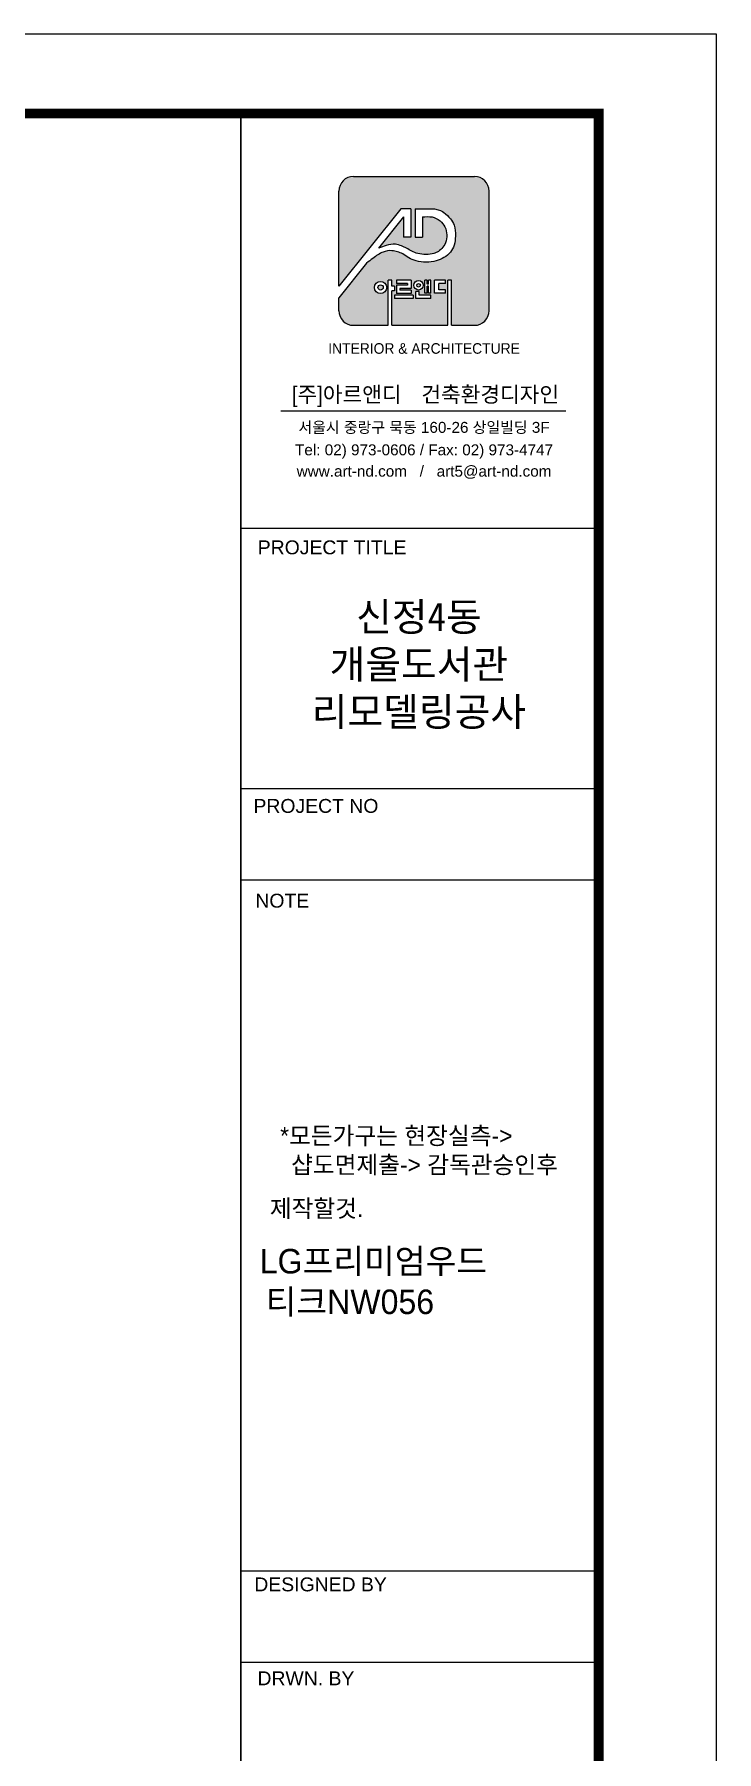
# Model space of a CAD drawing. Header units: millimetres. Extents: x 2050 to 23193, y 1089 to 24925.
# Drawn here: x 12525 to 14613, y 4721 to 9973 of the extents above; entities that cross this region are included whole.
import ezdxf
from ezdxf.enums import TextEntityAlignment as Align

# ---------------------------------------------------------------- set-up
doc = ezdxf.new("R2010")
doc.units = ezdxf.units.MM
doc.linetypes.add('CONTINOUS', pattern=[0])
for name, color, linetype in [('SHEET', 7, 'Continuous'), ('TEX', 3, 'Continuous'), ('TEXT', 6, 'Continuous'), ('도면폼선_타이틀', 7, 'Continuous')]:
    doc.layers.add(name, color=color, linetype=linetype)
doc.styles.add('ar', font='arial.ttf')
doc.styles.add('ghg2', font='')
doc.styles.add('구울림체', font='')
doc.styles.add('돋우움', font='')
doc.styles.add('아트애이앤이', font='HYWULM.TTF')
doc.styles.get('ghg2').set_extended_font_data('Dotum')
doc.styles.get('구울림체').set_extended_font_data('GulimChe')
doc.styles.get('돋우움').set_extended_font_data('Dotum')

# ---------------------------------------------------------------- blocks, each defined once
blk = doc.blocks.new('rogo block')
at = {"layer": 'SHEET'}
h = blk.add_hatch(dxfattribs=at)
h.set_pattern_fill('DOTS', color=160, scale=200, style=0)
h.set_pattern_definition([(0, (0, 0), (6.25, 12.5), [0, -12.5])])
edge = h.paths.add_edge_path()
edge.add_arc((-22436, 7926), 180, 0, 90)
edge.add_line((-22436, 8106), (-23930, 8106))
edge.add_arc((-23930, 7926), 180, 90, 180)
edge.add_line((-24110, 7926), (-24110, 6754))
edge.add_line((-24110, 6754), (-23346, 7708))
edge.add_line((-23346, 7708), (-23222, 7708))
edge.add_line((-23222, 7708), (-23222, 7356))
edge.add_line((-23222, 7356), (-23312, 7356))
edge.add_line((-23312, 7356), (-23312, 7606))
edge.add_line((-23312, 7606), (-23620, 7222))
edge.add_spline(control_points=[(-23620, 7222), (-23589, 7234), (-23521, 7257), (-23423, 7281), (-23340, 7251), (-23272, 7221), (-23211, 7178), (-23097, 7142), (-22985, 7138), (-22886, 7173), (-22833, 7216), (-22769, 7314), (-22773, 7463), (-22859, 7564), (-22960, 7618), (-23038, 7610), (-23078, 7606)], knot_values=[0, 0, 0, 0, 27.619786, 59.117641, 81.138363, 99.56221, 120.763378, 143.130345, 198.248875, 209.5167, 230.554857, 254.178529, 308.746466, 335.975925, 366.951351, 399.919313, 399.919313, 399.919313, 399.919313], degree=3, periodic=0)
edge.add_line((-23078, 7606), (-23078, 7356))
edge.add_line((-23078, 7356), (-23168, 7356))
edge.add_line((-23168, 7356), (-23168, 7708))
edge.add_line((-23168, 7708), (-22929, 7708))
edge.add_spline(control_points=[(-22929, 7708), (-22862, 7692), (-22804, 7660), (-22734, 7593), (-22674, 7494), (-22669, 7378), (-22677, 7262), (-22729, 7166), (-22811, 7102), (-22951, 7040), (-23111, 7043), (-23248, 7095), (-23313, 7152), (-23386, 7176), (-23467, 7197), (-23580, 7178), (-23676, 7106), (-23742, 7057), (-23768, 7037)], knot_values=[1.537855, 1.537855, 1.537855, 1.537855, 25.217277, 56.648777, 81.221637, 119.117636, 150.658707, 178.048851, 206.366032, 235.604018, 304.534227, 331.986894, 356.5094, 375.447383, 395.36875, 425.640725, 467.171565, 493.988847, 493.988847, 493.988847, 493.988847], degree=3, periodic=0)
edge.add_line((-23768, 7037), (-24110, 6610))
edge.add_line((-24110, 6610), (-24110, 6449))
edge.add_arc((-23930, 6449), 180, 180, 270)
edge.add_line((-23930, 6269), (-23501, 6269))
edge.add_line((-23501, 6269), (-23501, 6827))
edge.add_line((-23501, 6827), (-23458, 6827))
edge.add_line((-23458, 6827), (-23458, 6754))
edge.add_line((-23458, 6754), (-23422, 6754))
edge.add_line((-23422, 6754), (-23422, 6693))
edge.add_line((-23422, 6693), (-23458, 6693))
edge.add_line((-23458, 6693), (-23458, 6269))
edge.add_line((-23458, 6269), (-22764, 6269))
edge.add_line((-22764, 6269), (-22764, 6827))
edge.add_line((-22764, 6827), (-22721, 6827))
edge.add_line((-22721, 6827), (-22721, 6269))
edge.add_line((-22721, 6269), (-22436, 6269))
edge.add_arc((-22436, 6449), 180, 270, 360)
edge.add_line((-22256, 6449), (-22256, 7926))
h.paths.add_polyline_path([(-23520, 6736, -1), (-23671, 6736, -1)], flags=16)
h.paths.add_polyline_path([(-23399, 6827), (-23219, 6827), (-23219, 6722), (-23356, 6722), (-23356, 6704), (-23219, 6704), (-23219, 6661), (-23399, 6661), (-23399, 6766), (-23262, 6766), (-23262, 6784), (-23399, 6784)], flags=16)
h.paths.add_polyline_path([(-23563, 6736, -1), (-23627, 6736, -1)], flags=0)
h.paths.add_polyline_path([(-23068, 6763, -1), (-23185, 6763, -1)], flags=16)
h.paths.add_polyline_path([(-23104, 6763, -1), (-23149, 6763, -1)], flags=0)
h.paths.add_polyline_path([(-23049, 6827), (-23020, 6827), (-23020, 6777), (-23002, 6777), (-23002, 6827), (-22973, 6827), (-22973, 6665), (-23002, 6665), (-23002, 6751), (-23020, 6751), (-23020, 6665), (-23049, 6665)], flags=16)
h.paths.add_polyline_path([(-23424, 6643), (-23194, 6643), (-23194, 6600), (-23424, 6600)], flags=16)
h.paths.add_polyline_path([(-22930, 6827), (-22793, 6827), (-22793, 6784), (-22876, 6784), (-22876, 6708), (-22793, 6708), (-22793, 6665), (-22930, 6665)], flags=16)
h.paths.add_polyline_path([(-23160, 6686), (-23117, 6686), (-23117, 6643), (-22973, 6643), (-22973, 6600), (-23160, 6600)], flags=16)
at = {"layer": 'SHEET', "color": 162}
for p, q in [((-23930, 8106), (-22436, 8106)), ((-24110, 6754), (-24110, 7926)), ((-22256, 6449), (-22256, 7926)), ((-23346, 7708), (-24110, 6754)), ((-23222, 7708), (-23346, 7708)), ((-23222, 7708), (-23222, 7356)), ((-23168, 7708), (-23168, 7356)), ((-23168, 7708), (-22929, 7708)), ((-23312, 7606), (-23620, 7222)), ((-23312, 7606), (-23312, 7356)), ((-23078, 7606), (-23078, 7356)), ((-23222, 7356), (-23312, 7356)), ((-23168, 7356), (-23078, 7356)), ((-23768, 7037), (-24110, 6610)), ((-23501, 6269), (-23501, 6827)), ((-23458, 6827), (-23501, 6827)), ((-23458, 6754), (-23458, 6827)), ((-23219, 6827), (-23399, 6827)), ((-23399, 6827), (-23399, 6784)), ((-23219, 6827), (-23219, 6722)), ((-23020, 6827), (-23049, 6827)), ((-23049, 6665), (-23049, 6827)), ((-23020, 6777), (-23020, 6827)), ((-22973, 6827), (-23002, 6827)), ((-23002, 6777), (-23002, 6827)), ((-22973, 6665), (-22973, 6827)), ((-22793, 6827), (-22930, 6827)), ((-22930, 6665), (-22930, 6827)), ((-22793, 6784), (-22793, 6827)), ((-22721, 6827), (-22764, 6827)), ((-22764, 6269), (-22764, 6827)), ((-22721, 6269), (-22721, 6827)), ((-24110, 6449), (-24110, 6610)), ((-23422, 6754), (-23458, 6754)), ((-23458, 6269), (-23458, 6693)), ((-23422, 6693), (-23458, 6693)), ((-23424, 6643), (-23424, 6600)), ((-23194, 6643), (-23424, 6643)), ((-23194, 6600), (-23424, 6600)), ((-23422, 6754), (-23422, 6693)), ((-23262, 6784), (-23399, 6784)), ((-23262, 6766), (-23399, 6766)), ((-23399, 6766), (-23399, 6661)), ((-23219, 6661), (-23399, 6661)), ((-23356, 6722), (-23356, 6704)), ((-23219, 6722), (-23356, 6722)), ((-23219, 6704), (-23356, 6704)), ((-23262, 6784), (-23262, 6766)), ((-23219, 6704), (-23219, 6661)), ((-23194, 6643), (-23194, 6600)), ((-23160, 6600), (-23160, 6686)), ((-23117, 6686), (-23160, 6686)), ((-22973, 6600), (-23160, 6600)), ((-23117, 6643), (-23117, 6686)), ((-22973, 6643), (-23117, 6643)), ((-23020, 6665), (-23049, 6665)), ((-23002, 6777), (-23020, 6777)), ((-23020, 6665), (-23020, 6751)), ((-23002, 6751), (-23020, 6751)), ((-23002, 6665), (-23002, 6751)), ((-22973, 6665), (-23002, 6665)), ((-22973, 6600), (-22973, 6643)), ((-22793, 6665), (-22930, 6665)), ((-22793, 6784), (-22876, 6784)), ((-22876, 6708), (-22876, 6784)), ((-22793, 6708), (-22876, 6708)), ((-22793, 6665), (-22793, 6708)), ((-23930, 6269), (-23501, 6269)), ((-23458, 6269), (-22764, 6269)), ((-22721, 6269), (-22436, 6269))]:
    blk.add_line(p, q, dxfattribs=at)
for centre, radius in [((-23595, 6736), 75.5), ((-23126, 6763), 58.4), ((-23126, 6763), 22.4), ((-23595, 6736), 32.3)]:
    blk.add_circle(centre, radius, dxfattribs=at)
for centre, start, end in [((-23930, 7926), 90, 180), ((-22436, 7926), 0, 90), ((-23930, 6449), 180, 270), ((-22436, 6449), 270, 0)]:
    blk.add_arc(centre, 180, start, end, dxfattribs=at)
for points, knots in [([(-22929, 7708), (-22862, 7692), (-22804, 7660), (-22734, 7593), (-22674, 7494), (-22669, 7378), (-22677, 7262), (-22729, 7166), (-22811, 7102), (-22951, 7040), (-23111, 7043), (-23248, 7095), (-23313, 7152), (-23386, 7176), (-23467, 7197), (-23580, 7178), (-23676, 7106), (-23742, 7057), (-23768, 7037)], [1.537855, 1.537855, 1.537855, 1.537855, 25.217277, 56.648777, 81.221637, 119.117636, 150.658707, 178.048851, 206.366032, 235.604018, 304.534227, 331.986894, 356.5094, 375.447383, 395.36875, 425.640725, 467.171565, 493.988847, 493.988847, 493.988847, 493.988847]), ([(-23078, 7606), (-23038, 7610), (-22960, 7618), (-22859, 7564), (-22773, 7463), (-22769, 7314), (-22833, 7216), (-22886, 7173), (-22985, 7138), (-23097, 7142), (-23211, 7178), (-23272, 7221), (-23340, 7251), (-23423, 7281), (-23521, 7257), (-23589, 7234), (-23620, 7222)], [0, 0, 0, 0, 32.967961, 63.943387, 91.172847, 145.740784, 169.364456, 190.402613, 201.670437, 256.788968, 279.155935, 300.357103, 318.780949, 340.801672, 372.299527, 399.919313, 399.919313, 399.919313, 399.919313])]:
    blk.add_open_spline(points, degree=3, knots=knots, dxfattribs=at)
blk = doc.blocks.new('artn-nd titlebox')
at = {"linetype": 'CONTINOUS', "ltscale": 0.03}
blk.add_line((38399, 26440), (41380, 26440), dxfattribs=at)
blk.add_line((37980, 25214), (41724, 25214))
at = {"color": 1}
for p, q in [((37980, 22492), (41724, 22492)), ((37980, 22492), (41724, 22492)), ((37980, 21535), (41724, 21535)), ((37980, 21535), (41724, 21535)), ((41724, 14307), (37980, 14307)), ((41724, 13352), (37980, 13352))]:
    blk.add_line(p, q, dxfattribs=at)
at = {"color": 44, "ltscale": 0.08}
blk.add_lwpolyline([(0, 0), (42958, 0), (42958, 30378), (0, 30378)], close=True, dxfattribs=at)
at = {"color": 2, "const_width": 103}
blk.add_lwpolyline([(1234, 827), (41724, 827), (41724, 29550), (1234, 29550)], close=True, dxfattribs=at)
at = {"const_width": 20.6}
blk.add_lwpolyline([(37980, 29550), (37980, 827)], dxfattribs=at)
at = {"color": 5, "xscale": 0.8471575096484648, "yscale": 0.8471575096484648, "zscale": 1.058946887060581}
blk.add_blockref('rogo block', (59431, 22024), dxfattribs=at)
at = {"color": 252, "style": 'ghg2'}
blk.add_text('INTERIOR & ARCHITECTURE', height=110.81, dxfattribs=at).set_placement((39897, 27148), align=Align.TOP_CENTER)
at = {"style": '돋우움'}
blk.add_text('[주]아르앤디', height=164.1, dxfattribs=at).set_placement((39087, 26481), align=Align.BOTTOM_CENTER)
at = {"color": 160, "style": '돋우움'}
blk.add_text('건축환경디자인', height=164.1, dxfattribs=at).set_placement((40589, 26481), align=Align.BOTTOM_CENTER)
at = {"color": 8, "style": 'ar'}
for s, p in [('서울시 중랑구 묵동 160-26 상일빌딩 3F', (39897, 26176)), ('Tel: 02) 973-0606 / Fax: 02) 973-4747', (39897, 25941)), ('www.art-nd.com   /   art5@art-nd.com', (39897, 25718))]:
    blk.add_text(s, height=114.37, dxfattribs=at).set_placement(p, align=Align.BOTTOM_CENTER)
at = {"color": 1, "style": 'ar'}
for s, height, p in [('PROJECT TITLE', 145.22, (38157, 24940)), ('PROJECT NO', 145.2, (38112, 22236)), ('NOTE', 145.2, (38132, 21245)), ('DESIGNED BY', 145.22, (38121, 14095)), ('DRWN. BY', 145.2, (38154, 13113))]:
    blk.add_text(s, height=height, dxfattribs=at).set_placement(p)

msp = doc.modelspace()

# ---------------------------------------------------------------- block references
at = {"xscale": 0.2924565755158107, "yscale": 0.2924565755158107, "zscale": 0.2924565755158107}
msp.add_blockref('artn-nd titlebox', (2049.6, 1089.2), dxfattribs=at)

# ---------------------------------------------------------------- texts
at = {"layer": 'TEX', "color": 0, "lineweight": 15, "ltscale": 30, "insert": (13701.9, 8041.9), "char_height": 87.1, "attachment_point": 5, "style": '구울림체'}
msp.add_mtext('신정4동\\P개울도서관\\P리모델링공사', dxfattribs=at)
at = {"layer": 'TEXT', "color": 1, "linetype": 'Continuous', "style": '아트애이앤이'}
for s, height, p in [('*모든가구는 현장실측->', 53.156, (13632.7, 6562.3)), ('샵도면제출-> 감독관승인후', 53.156, (13719.2, 6473.6)), ('제작할것.', 53.16, (13388.9, 6340))]:
    msp.add_text(s, height=height, dxfattribs=at).set_placement(p, align=Align.BOTTOM_CENTER)
at = {"layer": '도면폼선_타이틀', "color": 7, "linetype": 'Continuous', "style": '아트애이앤이'}
for s, p in [('LG프리미엄우드', (13562.8, 6221)), ('티크NW056', (13490.8, 6096.9))]:
    msp.add_text(s, height=75, dxfattribs=at).set_placement(p, align=Align.MIDDLE_CENTER)

doc.saveas('drawing.dxf')
